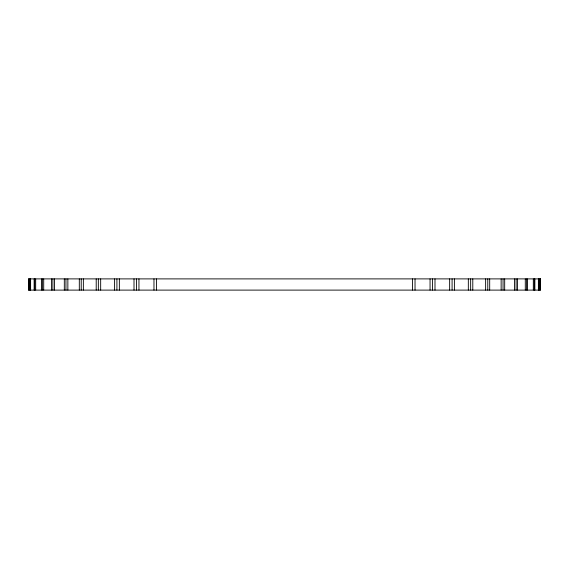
<?xml version="1.0" encoding="UTF-8"?>
<svg xmlns="http://www.w3.org/2000/svg" width="569" height="569" viewBox="0 0 569 569"><rect width="100%" height="100%" fill="white"/><g stroke="black" fill="none" stroke-linecap="round" stroke-linejoin="round"><path stroke-width="0.85" d="M540.351 278.895L540.351 290.105M539.17 278.895L539.17 290.105M538.971 278.895L538.971 290.105M538.388 278.895L538.388 290.105M534.867 278.895L534.867 290.105M534.284 278.895L534.284 290.105M533.324 278.895L533.324 290.105M527.555 278.895L527.555 290.105M526.595 278.895L526.595 290.105M525.287 278.895L525.287 290.105M517.413 278.895L517.413 290.105M516.097 278.895L516.097 290.105M514.468 278.895L514.468 290.105M504.682 278.895L504.682 290.105M503.053 278.895L503.053 290.105M501.14 278.895L501.14 290.105M489.689 278.895L489.689 290.105M487.775 278.895L487.775 290.105M485.634 278.895L485.634 290.105M472.789 278.895L472.789 290.105M470.648 278.895L470.648 290.105M468.33 278.895L468.33 290.105M454.403 278.895L454.403 290.105M452.085 278.895L452.085 290.105M449.645 278.895L449.645 290.105M434.993 278.895L434.993 290.105M432.554 278.895L432.554 290.105M430.05 278.895L430.05 290.105M415.029 278.895L415.029 290.105M412.525 278.895L412.525 290.105M156.475 278.895L156.475 290.105M153.971 278.895L153.971 290.098M138.95 278.895L138.95 290.098M136.446 278.895L136.446 290.098M134.007 278.895L134.007 290.098M119.355 278.895L119.355 290.098M116.915 278.895L116.915 290.098M114.597 278.895L114.597 290.098M100.67 278.895L100.67 290.098M98.352 278.895L98.352 290.098M96.211 278.895L96.211 290.098M83.366 278.895L83.366 290.098M81.225 278.895L81.225 290.098M79.311 278.895L79.311 290.098M67.86 278.895L67.86 290.098M65.947 278.895L65.947 290.098M64.318 278.895L64.318 290.098M54.532 278.895L54.532 290.098M52.903 278.895L52.903 290.098M51.587 278.895L51.587 290.098M43.713 278.895L43.713 290.098M42.405 278.895L42.405 290.098M41.445 278.895L41.445 290.098M35.676 278.895L35.676 290.098M34.716 278.895L34.716 290.098M34.133 278.895L34.133 290.098M30.612 278.895L30.612 290.098M30.029 278.895L30.029 290.098M29.83 278.895L29.83 290.098M28.649 278.895L28.649 290.105M540.55 278.895L28.45 278.895L28.45 290.105L540.55 290.105L540.55 278.895"/></g></svg>
